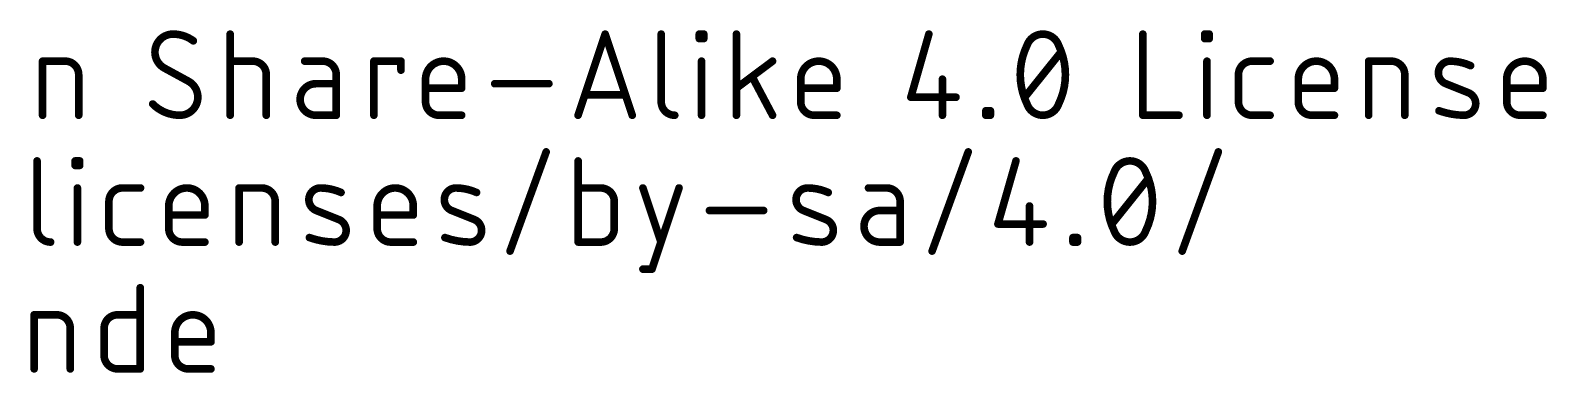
# Model space of a CAD drawing. Extents: x -22.2 to 64.4, y -24.7 to 14.1.
# Drawn here: x 34.06 to 64.39, y -24.13 to -17.27 of the extents above; entities that cross this region are included whole.
import ezdxf

# ---------------------------------------------------------------- set-up
doc = ezdxf.new("R2010")
doc.units = 0
doc.layers.add('51', color=253, linetype='CONTINUOUS')

msp = doc.modelspace()

# ---------------------------------------------------------------- linework, layer by layer
at = {"layer": '51'}
for points, const_width in [([(36.9176, -17.3482, 0.4142), (36.5563, -17.7094)], 0.1524), ([(37.324, -17.4837, 0.1623), (36.9176, -17.3482)], 0.1524), ([(36.9176, -17.3101, 1), (36.9176, -17.3863)], 0.0762), ([(36.9176, -17.3863, 1), (36.9176, -17.3101)], 0.0762), ([(38.0985, -17.3482, 1), (38.0223, -17.3482)], 0.0762), ([(45.5961, -17.3362, 1), (45.5238, -17.3602)], 0.0762), ([(45.5961, -17.3602, 1), (45.5238, -17.3362)], 0.0762), ([(46.7194, -17.3482, 1), (46.6432, -17.3482)], 0.0762), ([(47.4807, -17.3482, 1), (47.4045, -17.3482)], 0.0762), ([(47.4426, -17.3101, 1), (47.4426, -17.3863)], 0.0762), ([(47.571, -17.3482, 1), (47.4948, -17.3482)], 0.0762), ([(47.5329, -17.3863, 1), (47.5329, -17.3101)], 0.0762), ([(48.2236, -17.3482, 1), (48.1474, -17.3482)], 0.0762), ([(52.0713, -17.3587, 1), (51.9981, -17.3377)], 0.0762), ([(54.3134, -17.3482, 0.3205), (53.9973, -17.574)], 0.1524), ([(54.6295, -17.574, 0.3205), (54.3134, -17.3482)], 0.1524), ([(54.3134, -17.3101, 1), (54.3134, -17.3863)], 0.0762), ([(54.3134, -17.3863, 1), (54.3134, -17.3101)], 0.0762), ([(56.3518, -17.3482, 1), (56.2756, -17.3482)], 0.0762), ([(57.5889, -17.3482, 1), (57.5127, -17.3482)], 0.0762), ([(57.5508, -17.3101, 1), (57.5508, -17.3863)], 0.0762), ([(57.6792, -17.3482, 1), (57.603, -17.3482)], 0.0762), ([(57.6411, -17.3863, 1), (57.6411, -17.3101)], 0.0762), ([(37.3011, -17.5141, 1), (37.3468, -17.4532)], 0.0762), ([(47.4426, -17.4004, 1), (47.4426, -17.4766)], 0.0762), ([(47.4045, -17.4385, 1), (47.4807, -17.4385)], 0.0762), ([(47.4948, -17.4385, 1), (47.571, -17.4385)], 0.0762), ([(47.5329, -17.4766, 1), (47.5329, -17.4004)], 0.0762), ([(53.9973, -17.574, 0.1139), (53.8618, -18.161)], 0.1524), ([(53.9613, -17.5616, 1), (54.0333, -17.5863)], 0.0762), ([(54.0316, -17.5907, 1), (53.9631, -17.5573)], 0.0762), ([(54.6637, -17.5573, 1), (54.5952, -17.5907)], 0.0762), ([(54.7649, -18.161, 0.1139), (54.6295, -17.574)], 0.1524), ([(54.5934, -17.5863, 1), (54.6655, -17.5616)], 0.0762), ([(57.5508, -17.4004, 1), (57.5508, -17.4766)], 0.0762), ([(57.5127, -17.4385, 1), (57.5889, -17.4385)], 0.0762), ([(57.603, -17.4385, 1), (57.6792, -17.4385)], 0.0762), ([(57.6411, -17.4766, 1), (57.6411, -17.4004)], 0.0762), ([(34.347, -17.8901, 1), (34.2708, -17.8901)], 0.0762), ([(34.3089, -17.852, 1), (34.3089, -17.9282)], 0.0762), ([(35.0314, -18.161, 0.4142), (34.7605, -17.8901)], 0.1524), ([(34.7605, -17.852, 1), (34.7605, -17.9282)], 0.0762), ([(34.7605, -17.9282, 1), (34.7605, -17.852)], 0.0762), ([(36.5563, -17.7094, 0.2656), (36.737, -18.0255)], 0.1524), ([(36.5944, -17.7094, 1), (36.5182, -17.7094)], 0.0762), ([(36.5182, -17.7094, 1), (36.5944, -17.7094)], 0.0762), ([(38.0604, -17.852, 1), (38.0604, -17.9282)], 0.0762), ([(38.7829, -18.161, 0.4142), (38.512, -17.8901)], 0.1524), ([(38.512, -17.852, 1), (38.512, -17.9282)], 0.0762), ([(38.512, -17.9282, 1), (38.512, -17.852)], 0.0762), ([(39.5502, -17.852, 1), (39.5502, -17.9282)], 0.0762), ([(40.1824, -18.161, 0.4142), (39.9114, -17.8901)], 0.1524), ([(39.9114, -17.852, 1), (39.9114, -17.9282)], 0.0762), ([(39.9114, -17.9282, 1), (39.9114, -17.852)], 0.0762), ([(40.9727, -17.8901, 1), (40.8965, -17.8901)], 0.0762), ([(40.9346, -17.852, 1), (40.9346, -17.9282)], 0.0762), ([(41.5146, -17.8901, 1), (41.4384, -17.8901)], 0.0762), ([(41.4765, -17.9282, 1), (41.4765, -17.852)], 0.0762), ([(42.6907, -18.2513, 1), (41.9682, -18.2513)], 0.1524), ([(47.5259, -17.8901, 1), (47.4497, -17.8901)], 0.0762), ([(48.9308, -17.9205, 1), (48.8851, -17.8596)], 0.0762), ([(50.1937, -18.2513, 1), (49.4712, -18.2513)], 0.1524), ([(54.7044, -17.7332, 1), (54.6449, -17.6856)], 0.0762), ([(57.634, -17.8901, 1), (57.5578, -17.8901)], 0.0762), ([(58.4974, -17.8901, 0.4142), (58.2264, -18.161)], 0.1524), ([(58.4974, -17.852, 1), (58.4974, -17.9282)], 0.0762), ([(58.4974, -17.9282, 1), (58.4974, -17.852)], 0.0762), ([(58.8586, -17.9282, 1), (58.8586, -17.852)], 0.0762), ([(60.1456, -18.2513, 1), (59.4231, -18.2513)], 0.1524), ([(60.868, -17.8901, 1), (60.7918, -17.8901)], 0.0762), ([(60.8299, -17.852, 1), (60.8299, -17.9282)], 0.0762), ([(61.5524, -18.161, 0.4142), (61.2814, -17.8901)], 0.1524), ([(61.2814, -17.852, 1), (61.2814, -17.9282)], 0.0762), ([(61.2814, -17.9282, 1), (61.2814, -17.852)], 0.0762), ([(62.4625, -17.8901, 0.8318), (62.3722, -18.3416)], 0.1524), ([(62.463, -17.852, 1), (62.4619, -17.9282)], 0.0762), ([(62.8689, -17.9804, 0.1026), (62.4625, -17.8901)], 0.1524), ([(62.4619, -17.9282, 1), (62.463, -17.852)], 0.0762), ([(64.3139, -18.2513, 1), (63.5914, -18.2513)], 0.1524), ([(35.0695, -18.161, 1), (34.9933, -18.161)], 0.0762), ([(34.9933, -18.161, 1), (35.0695, -18.161)], 0.0762), ([(36.7552, -17.9921, 1), (36.7187, -18.059)], 0.0762), ([(36.7176, -18.0584, 1), (36.7563, -17.9927)], 0.0762), ([(38.821, -18.161, 1), (38.7448, -18.161)], 0.0762), ([(38.7448, -18.161, 1), (38.821, -18.161)], 0.0762), ([(40.2205, -18.161, 1), (40.1443, -18.161)], 0.0762), ([(40.1443, -18.161, 1), (40.2205, -18.161)], 0.0762), ([(41.4384, -18.0707, 1), (41.5146, -18.0707)], 0.0762), ([(42.0063, -18.2513, 1), (41.9301, -18.2513)], 0.0762), ([(42.7288, -18.2513, 1), (42.6526, -18.2513)], 0.0762), ([(48.5352, -18.1883, 1), (48.4679, -18.224)], 0.0762), ([(49.5093, -18.2513, 1), (49.4331, -18.2513)], 0.0762), ([(50.2318, -18.2513, 1), (50.1556, -18.2513)], 0.0762), ([(52.3437, -18.2513, 1), (52.2675, -18.2513)], 0.0762), ([(53.8618, -18.161, 0.1139), (53.9973, -18.748)], 0.1524), ([(53.8999, -18.161, 1), (53.8237, -18.161)], 0.0762), ([(53.8237, -18.161, 1), (53.8999, -18.161)], 0.0762), ([(54.6295, -18.748, 0.1139), (54.7649, -18.161)], 0.1524), ([(54.803, -18.161, 1), (54.7268, -18.161)], 0.0762), ([(54.7268, -18.161, 1), (54.803, -18.161)], 0.0762), ([(58.2645, -18.161, 1), (58.1883, -18.161)], 0.0762), ([(58.1883, -18.161, 1), (58.2645, -18.161)], 0.0762), ([(59.4612, -18.2513, 1), (59.385, -18.2513)], 0.0762), ([(60.1837, -18.2513, 1), (60.1075, -18.2513)], 0.0762), ([(61.5905, -18.161, 1), (61.5143, -18.161)], 0.0762), ([(61.5143, -18.161, 1), (61.5905, -18.161)], 0.0762), ([(62.8532, -18.0151, 1), (62.8845, -17.9456)], 0.0762), ([(63.6295, -18.2513, 1), (63.5533, -18.2513)], 0.0762), ([(64.352, -18.2513, 1), (64.2758, -18.2513)], 0.0762), ([(37.253, -18.2636, 1), (37.2143, -18.3293)], 0.0762), ([(37.4143, -18.6126, 0.2656), (37.2337, -18.2965)], 0.1524), ([(37.2154, -18.3299, 1), (37.2519, -18.263)], 0.0762), ([(39.776, -18.3416, 1), (39.776, -18.9738)], 0.1524), ([(39.776, -18.3035, 1), (39.776, -18.3797)], 0.0762), ([(39.776, -18.3797, 1), (39.776, -18.3035)], 0.0762), ([(40.1824, -18.3797, 1), (40.1824, -18.3035)], 0.0762), ([(41.9301, -18.2513, 1), (42.0063, -18.2513)], 0.0762), ([(41.9682, -18.3938, 1), (41.9682, -18.47)], 0.0762), ([(42.6526, -18.2513, 1), (42.7288, -18.2513)], 0.0762), ([(42.6526, -18.4319, 1), (42.7288, -18.4319)], 0.0762), ([(42.6907, -18.47, 1), (42.6907, -18.3938)], 0.0762), ([(43.3507, -18.3035, 1), (43.3507, -18.3797)], 0.0762), ([(44.4344, -18.3797, 1), (44.4344, -18.3035)], 0.0762), ([(45.1535, -18.5293, 1), (45.1535, -18.6055)], 0.0762), ([(45.9663, -18.6055, 1), (45.9663, -18.5293)], 0.0762), ([(48.1626, -18.4015, 1), (48.2083, -18.4624)], 0.0762), ([(49.4331, -18.2513, 1), (49.5093, -18.2513)], 0.0762), ([(49.4712, -18.3938, 1), (49.4712, -18.47)], 0.0762), ([(50.1556, -18.2513, 1), (50.2318, -18.2513)], 0.0762), ([(50.1556, -18.4319, 1), (50.2318, -18.4319)], 0.0762), ([(50.1937, -18.47, 1), (50.1937, -18.3938)], 0.0762), ([(59.385, -18.2513, 1), (59.4612, -18.2513)], 0.0762), ([(59.4231, -18.3938, 1), (59.4231, -18.47)], 0.0762), ([(60.1075, -18.2513, 1), (60.1837, -18.2513)], 0.0762), ([(60.1075, -18.4319, 1), (60.1837, -18.4319)], 0.0762), ([(60.1456, -18.47, 1), (60.1456, -18.3938)], 0.0762), ([(62.3863, -18.3063, 1), (62.358, -18.377)], 0.0762), ([(62.358, -18.377, 1), (62.3863, -18.3062)], 0.0762), ([(62.7334, -18.9738, 0.8318), (62.8237, -18.5222)], 0.1524), ([(62.8379, -18.4869, 1), (62.8096, -18.5576)], 0.0762), ([(62.8096, -18.5576, 1), (62.8379, -18.4869)], 0.0762), ([(63.5533, -18.2513, 1), (63.6295, -18.2513)], 0.0762), ([(63.5914, -18.3938, 1), (63.5914, -18.47)], 0.0762), ([(64.2758, -18.2513, 1), (64.352, -18.2513)], 0.0762), ([(64.2758, -18.4319, 1), (64.352, -18.4319)], 0.0762), ([(64.3139, -18.47, 1), (64.3139, -18.3938)], 0.0762), ([(36.5382, -18.7212, 1), (36.4841, -18.7749)], 0.0762), ([(36.5112, -18.748, 0.2), (37.0531, -18.9738)], 0.1524), ([(37.0531, -18.9738, 0.4142), (37.4143, -18.6126)], 0.1524), ([(37.4524, -18.6126, 1), (37.3762, -18.6126)], 0.0762), ([(37.3762, -18.6126, 1), (37.4524, -18.6126)], 0.0762), ([(41.9682, -18.7029, 0.4142), (42.2391, -18.9738)], 0.1524), ([(42.0063, -18.7029, 1), (41.9301, -18.7029)], 0.0762), ([(41.9301, -18.7029, 1), (42.0063, -18.7029)], 0.0762), ([(46.6813, -18.7029, 0.4142), (46.9522, -18.9738)], 0.1524), ([(46.7194, -18.7029, 1), (46.6432, -18.7029)], 0.0762), ([(46.6432, -18.7029, 1), (46.7194, -18.7029)], 0.0762), ([(49.4712, -18.7029, 0.4142), (49.7421, -18.9738)], 0.1524), ([(49.5093, -18.7029, 1), (49.4331, -18.7029)], 0.0762), ([(49.4331, -18.7029, 1), (49.5093, -18.7029)], 0.0762), ([(51.6368, -18.6021, 1), (51.7101, -18.623)], 0.0762), ([(51.6735, -18.5745, 1), (51.6735, -18.6507)], 0.0762), ([(52.5766, -18.6507, 1), (52.5766, -18.5745)], 0.0762), ([(53.9224, -18.5888, 1), (53.9819, -18.6364)], 0.0762), ([(53.9973, -18.748, 0.3205), (54.3134, -18.9738)], 0.1524), ([(54.0333, -18.7357, 1), (53.9613, -18.7604)], 0.0762), ([(53.9631, -18.7647, 1), (54.0316, -18.7313)], 0.0762), ([(54.3134, -18.9738, 0.3205), (54.6295, -18.748)], 0.1524), ([(54.5952, -18.7313, 1), (54.6637, -18.7647)], 0.0762), ([(54.6655, -18.7604, 1), (54.5934, -18.7357)], 0.0762), ([(58.2264, -18.7029, 0.4142), (58.4974, -18.9738)], 0.1524), ([(58.2645, -18.7029, 1), (58.1883, -18.7029)], 0.0762), ([(58.1883, -18.7029, 1), (58.2645, -18.7029)], 0.0762), ([(59.4231, -18.7029, 0.4142), (59.694, -18.9738)], 0.1524), ([(59.4612, -18.7029, 1), (59.385, -18.7029)], 0.0762), ([(59.385, -18.7029, 1), (59.4612, -18.7029)], 0.0762), ([(63.5914, -18.7029, 0.4142), (63.8623, -18.9738)], 0.1524), ([(63.6295, -18.7029, 1), (63.5533, -18.7029)], 0.0762), ([(63.5533, -18.7029, 1), (63.6295, -18.7029)], 0.0762), ([(34.2708, -18.9738, 1), (34.347, -18.9738)], 0.0762), ([(34.9933, -18.9738, 1), (35.0695, -18.9738)], 0.0762), ([(37.0531, -18.9357, 1), (37.0531, -19.0119)], 0.0762), ([(37.0531, -19.0119, 1), (37.0531, -18.9357)], 0.0762), ([(38.0223, -18.9738, 1), (38.0985, -18.9738)], 0.0762), ([(38.7448, -18.9738, 1), (38.821, -18.9738)], 0.0762), ([(39.776, -18.9357, 1), (39.776, -19.0119)], 0.0762), ([(39.776, -19.0119, 1), (39.776, -18.9357)], 0.0762), ([(40.1443, -18.9738, 1), (40.2205, -18.9738)], 0.0762), ([(40.1824, -19.0119, 1), (40.1824, -18.9357)], 0.0762), ([(40.8965, -18.9738, 1), (40.9727, -18.9738)], 0.0762), ([(42.2391, -18.9357, 1), (42.2391, -19.0119)], 0.0762), ([(42.2391, -19.0119, 1), (42.2391, -18.9357)], 0.0762), ([(42.6907, -19.0119, 1), (42.6907, -18.9357)], 0.0762), ([(44.9819, -18.9618, 1), (45.0542, -18.9858)], 0.0762), ([(46.0656, -18.9858, 1), (46.1379, -18.9618)], 0.0762), ([(46.9522, -19.0119, 1), (46.9522, -18.9357)], 0.0762), ([(47.4497, -18.9738, 1), (47.5259, -18.9738)], 0.0762), ([(48.1474, -18.9738, 1), (48.2236, -18.9738)], 0.0762), ([(48.8743, -18.9916, 1), (48.9416, -18.956)], 0.0762), ([(49.7421, -18.9357, 1), (49.7421, -19.0119)], 0.0762), ([(49.7421, -19.0119, 1), (49.7421, -18.9357)], 0.0762), ([(50.1937, -19.0119, 1), (50.1937, -18.9357)], 0.0762), ([(52.2675, -18.9738, 1), (52.3437, -18.9738)], 0.0762), ([(53.2122, -18.8835, 1), (53.136, -18.8835)], 0.0762), ([(53.1741, -18.8454, 1), (53.1741, -18.9216)], 0.0762), ([(53.1741, -18.9357, 1), (53.1741, -19.0119)], 0.0762), ([(53.136, -18.9738, 1), (53.2122, -18.9738)], 0.0762), ([(53.3025, -18.8835, 1), (53.2263, -18.8835)], 0.0762), ([(53.2263, -18.9738, 1), (53.3025, -18.9738)], 0.0762), ([(53.2644, -18.9216, 1), (53.2644, -18.8454)], 0.0762), ([(53.2644, -19.0119, 1), (53.2644, -18.9357)], 0.0762), ([(54.3134, -18.9357, 1), (54.3134, -19.0119)], 0.0762), ([(54.3134, -19.0119, 1), (54.3134, -18.9357)], 0.0762), ([(56.3137, -18.9357, 1), (56.3137, -19.0119)], 0.0762), ([(56.2756, -18.9738, 1), (56.3518, -18.9738)], 0.0762), ([(57.0362, -19.0119, 1), (57.0362, -18.9357)], 0.0762), ([(57.5578, -18.9738, 1), (57.634, -18.9738)], 0.0762), ([(58.4974, -18.9357, 1), (58.4974, -19.0119)], 0.0762), ([(58.4974, -19.0119, 1), (58.4974, -18.9357)], 0.0762), ([(58.8586, -19.0119, 1), (58.8586, -18.9357)], 0.0762), ([(59.694, -18.9357, 1), (59.694, -19.0119)], 0.0762), ([(59.694, -19.0119, 1), (59.694, -18.9357)], 0.0762), ([(60.1456, -19.0119, 1), (60.1456, -18.9357)], 0.0762), ([(60.7918, -18.9738, 1), (60.868, -18.9738)], 0.0762), ([(61.5143, -18.9738, 1), (61.5905, -18.9738)], 0.0762), ([(62.2496, -18.8476, 1), (62.2238, -18.9193)], 0.0762), ([(62.2367, -18.8835, 0.083), (62.7334, -18.9738)], 0.1524), ([(62.7339, -18.9357, 1), (62.7329, -19.0119)], 0.0762), ([(62.7329, -19.0119, 1), (62.7339, -18.9357)], 0.0762), ([(63.8623, -18.9357, 1), (63.8623, -19.0119)], 0.0762), ([(63.8623, -19.0119, 1), (63.8623, -18.9357)], 0.0762), ([(64.3139, -19.0119, 1), (64.3139, -18.9357)], 0.0762), ([(44.4163, -19.7206, 1), (44.3447, -19.6946)], 0.0762), ([(52.8572, -19.7206, 1), (52.7856, -19.6946)], 0.0762), ([(57.8592, -19.7206, 1), (57.7875, -19.6946)], 0.0762), ([(34.2369, -19.8882, 1), (34.1607, -19.8882)], 0.0762), ([(34.9982, -19.8882, 1), (34.922, -19.8882)], 0.0762), ([(34.9601, -19.8501, 1), (34.9601, -19.9263)], 0.0762), ([(34.9601, -19.9404, 1), (34.9601, -20.0166)], 0.0762), ([(34.922, -19.9785, 1), (34.9982, -19.9785)], 0.0762), ([(35.0885, -19.8882, 1), (35.0123, -19.8882)], 0.0762), ([(35.0123, -19.9785, 1), (35.0885, -19.9785)], 0.0762), ([(35.0504, -19.9263, 1), (35.0504, -19.8501)], 0.0762), ([(35.0504, -20.0166, 1), (35.0504, -19.9404)], 0.0762), ([(45.0582, -19.8882, 1), (44.982, -19.8882)], 0.0762), ([(53.8133, -19.8987, 1), (53.74, -19.8777)], 0.0762), ([(56.0553, -19.8882, 0.3205), (55.7392, -20.114)], 0.1524), ([(56.3714, -20.114, 0.3205), (56.0553, -19.8882)], 0.1524), ([(56.0553, -19.8501, 1), (56.0553, -19.9263)], 0.0762), ([(56.0553, -19.9263, 1), (56.0553, -19.8501)], 0.0762), ([(55.7392, -20.114, 0.1139), (55.6037, -20.701)], 0.1524), ([(55.7032, -20.1016, 1), (55.7753, -20.1263)], 0.0762), ([(55.7735, -20.1307, 1), (55.705, -20.0973)], 0.0762), ([(56.4056, -20.0973, 1), (56.3371, -20.1307)], 0.0762), ([(56.5069, -20.701, 0.1139), (56.3714, -20.114)], 0.1524), ([(56.3353, -20.1263, 1), (56.4074, -20.1016)], 0.0762), ([(56.4463, -20.2732, 1), (56.3868, -20.2256)], 0.0762), ([(35.0434, -20.4301, 1), (34.9672, -20.4301)], 0.0762), ([(35.9067, -20.4301, 0.4142), (35.6358, -20.701)], 0.1524), ([(35.9067, -20.392, 1), (35.9067, -20.4682)], 0.0762), ([(35.9067, -20.4682, 1), (35.9067, -20.392)], 0.0762), ([(36.2679, -20.4682, 1), (36.2679, -20.392)], 0.0762), ([(37.5549, -20.7913, 1), (36.8324, -20.7913)], 0.1524), ([(38.2773, -20.4301, 1), (38.2011, -20.4301)], 0.0762), ([(38.2392, -20.392, 1), (38.2392, -20.4682)], 0.0762), ([(38.9617, -20.701, 0.4142), (38.6908, -20.4301)], 0.1524), ([(38.6908, -20.392, 1), (38.6908, -20.4682)], 0.0762), ([(38.6908, -20.4682, 1), (38.6908, -20.392)], 0.0762), ([(39.8718, -20.4301, 0.8318), (39.7815, -20.8816)], 0.1524), ([(39.8723, -20.392, 1), (39.8712, -20.4682)], 0.0762), ([(40.2782, -20.5204, 0.1026), (39.8718, -20.4301)], 0.1524), ([(39.8712, -20.4682, 1), (39.8723, -20.392)], 0.0762), ([(40.2626, -20.5551, 1), (40.2938, -20.4856)], 0.0762), ([(41.7232, -20.7913, 1), (41.0007, -20.7913)], 0.1524), ([(42.5812, -20.4301, 0.8318), (42.4909, -20.8816)], 0.1524), ([(42.9876, -20.5204, 0.1026), (42.5812, -20.4301)], 0.1524), ([(42.5818, -20.392, 1), (42.5807, -20.4682)], 0.0762), ([(42.5807, -20.4682, 1), (42.5818, -20.392)], 0.0762), ([(42.972, -20.5551, 1), (43.0032, -20.4856)], 0.0762), ([(45.0201, -20.392, 1), (45.0201, -20.4682)], 0.0762), ([(45.7426, -20.701, 0.4142), (45.4716, -20.4301)], 0.1524), ([(45.4716, -20.392, 1), (45.4716, -20.4682)], 0.0762), ([(45.4716, -20.4682, 1), (45.4716, -20.392)], 0.0762), ([(46.3515, -20.418, 1), (46.2792, -20.4421)], 0.0762), ([(47.074, -20.4421, 1), (47.0017, -20.418)], 0.0762), ([(49.6152, -20.4301, 0.8318), (49.5249, -20.8816)], 0.1524), ([(50.0216, -20.5204, 0.1026), (49.6152, -20.4301)], 0.1524), ([(49.6158, -20.392, 1), (49.6147, -20.4682)], 0.0762), ([(49.6147, -20.4682, 1), (49.6158, -20.392)], 0.0762), ([(50.006, -20.5551, 1), (50.0373, -20.4856)], 0.0762), ([(50.8272, -20.392, 1), (50.8272, -20.4682)], 0.0762), ([(51.4593, -20.701, 0.4142), (51.1884, -20.4301)], 0.1524), ([(51.1884, -20.392, 1), (51.1884, -20.4682)], 0.0762), ([(51.1884, -20.4682, 1), (51.1884, -20.392)], 0.0762), ([(35.6739, -20.701, 1), (35.5977, -20.701)], 0.0762), ([(35.5977, -20.701, 1), (35.6739, -20.701)], 0.0762), ([(36.8705, -20.7913, 1), (36.7943, -20.7913)], 0.0762), ([(36.7943, -20.7913, 1), (36.8705, -20.7913)], 0.0762), ([(36.8324, -20.9338, 1), (36.8324, -21.01)], 0.0762), ([(37.593, -20.7913, 1), (37.5168, -20.7913)], 0.0762), ([(37.5168, -20.7913, 1), (37.593, -20.7913)], 0.0762), ([(37.5549, -21.01, 1), (37.5549, -20.9338)], 0.0762), ([(38.9998, -20.701, 1), (38.9236, -20.701)], 0.0762), ([(38.9236, -20.701, 1), (38.9998, -20.701)], 0.0762), ([(39.7956, -20.8463, 1), (39.7673, -20.917)], 0.0762), ([(39.7673, -20.917, 1), (39.7956, -20.8462)], 0.0762), ([(41.0388, -20.7913, 1), (40.9626, -20.7913)], 0.0762), ([(40.9626, -20.7913, 1), (41.0388, -20.7913)], 0.0762), ([(41.0007, -20.9338, 1), (41.0007, -21.01)], 0.0762), ([(41.7613, -20.7913, 1), (41.6851, -20.7913)], 0.0762), ([(41.6851, -20.7913, 1), (41.7613, -20.7913)], 0.0762), ([(41.7232, -21.01, 1), (41.7232, -20.9338)], 0.0762), ([(42.505, -20.8463, 1), (42.4767, -20.917)], 0.0762), ([(42.4767, -20.917, 1), (42.505, -20.8462)], 0.0762), ([(45.7807, -20.701, 1), (45.7045, -20.701)], 0.0762), ([(45.7045, -20.701, 1), (45.7807, -20.701)], 0.0762), ([(47.6457, -20.8435, 1), (47.6457, -20.9197)], 0.0762), ([(48.7295, -20.9197, 1), (48.7295, -20.8435)], 0.0762), ([(49.5391, -20.8463, 1), (49.5108, -20.917)], 0.0762), ([(49.5108, -20.917, 1), (49.5391, -20.8462)], 0.0762), ([(51.0529, -20.8816, 1), (51.0529, -21.5138)], 0.1524), ([(51.0529, -20.8435, 1), (51.0529, -20.9197)], 0.0762), ([(51.0529, -20.9197, 1), (51.0529, -20.8435)], 0.0762), ([(51.4974, -20.701, 1), (51.4212, -20.701)], 0.0762), ([(51.4212, -20.701, 1), (51.4974, -20.701)], 0.0762), ([(51.4593, -20.9197, 1), (51.4593, -20.8435)], 0.0762), ([(54.0857, -20.7913, 1), (54.0095, -20.7913)], 0.0762), ([(55.6037, -20.701, 0.1139), (55.7392, -21.288)], 0.1524), ([(55.6418, -20.701, 1), (55.5656, -20.701)], 0.0762), ([(55.5656, -20.701, 1), (55.6418, -20.701)], 0.0762), ([(56.3714, -21.288, 0.1139), (56.5069, -20.701)], 0.1524), ([(56.545, -20.701, 1), (56.4688, -20.701)], 0.0762), ([(56.4688, -20.701, 1), (56.545, -20.701)], 0.0762), ([(34.1988, -21.2429, 0.4142), (34.4697, -21.5138)], 0.1524), ([(34.2369, -21.2429, 1), (34.1607, -21.2429)], 0.0762), ([(34.1607, -21.2429, 1), (34.2369, -21.2429)], 0.0762), ([(35.6358, -21.2429, 0.4142), (35.9067, -21.5138)], 0.1524), ([(35.6739, -21.2429, 1), (35.5977, -21.2429)], 0.0762), ([(35.5977, -21.2429, 1), (35.6739, -21.2429)], 0.0762), ([(36.8324, -21.2429, 0.4142), (37.1033, -21.5138)], 0.1524), ([(36.8705, -21.2429, 1), (36.7943, -21.2429)], 0.0762), ([(36.7943, -21.2429, 1), (36.8705, -21.2429)], 0.0762), ([(37.5168, -20.9719, 1), (37.593, -20.9719)], 0.0762), ([(40.1427, -21.5138, 0.8318), (40.233, -21.0622)], 0.1524), ([(40.2472, -21.0269, 1), (40.2189, -21.0976)], 0.0762), ([(40.2189, -21.0976, 1), (40.2472, -21.0269)], 0.0762), ([(41.0007, -21.2429, 0.4142), (41.2717, -21.5138)], 0.1524), ([(41.0388, -21.2429, 1), (40.9626, -21.2429)], 0.0762), ([(40.9626, -21.2429, 1), (41.0388, -21.2429)], 0.0762), ([(41.6851, -20.9719, 1), (41.7613, -20.9719)], 0.0762), ([(42.8521, -21.5138, 0.8318), (42.9425, -21.0622)], 0.1524), ([(42.9566, -21.0269, 1), (42.9283, -21.0976)], 0.0762), ([(42.9283, -21.0976, 1), (42.9566, -21.0269)], 0.0762), ([(45.4716, -21.5138, 0.4142), (45.7426, -21.2429)], 0.1524), ([(45.7806, -21.2429, 1), (45.7045, -21.2429)], 0.0762), ([(45.7045, -21.2429, 1), (45.7807, -21.2429)], 0.0762), ([(49.8862, -21.5138, 0.8318), (49.9765, -21.0622)], 0.1524), ([(49.9906, -21.0269, 1), (49.9623, -21.0976)], 0.0762), ([(49.9623, -21.0976, 1), (49.9906, -21.0269)], 0.0762), ([(53.3787, -21.1421, 1), (53.452, -21.163)], 0.0762), ([(53.4154, -21.1145, 1), (53.4154, -21.1907)], 0.0762), ([(54.3185, -21.1907, 1), (54.3185, -21.1145)], 0.0762), ([(55.6643, -21.1288, 1), (55.7238, -21.1764)], 0.0762), ([(55.7392, -21.288, 0.3205), (56.0553, -21.5138)], 0.1524), ([(55.7753, -21.2757, 1), (55.7032, -21.3004)], 0.0762), ([(56.0553, -21.5138, 0.3205), (56.3714, -21.288)], 0.1524), ([(56.4074, -21.3004, 1), (56.3354, -21.2757)], 0.0762), ([(34.4697, -21.5519, 1), (34.4697, -21.4757)], 0.0762), ([(34.9672, -21.5138, 1), (35.0434, -21.5138)], 0.0762), ([(35.9067, -21.4757, 1), (35.9067, -21.5519)], 0.0762), ([(35.9067, -21.5519, 1), (35.9067, -21.4757)], 0.0762), ([(36.2679, -21.5519, 1), (36.2679, -21.4757)], 0.0762), ([(37.1033, -21.4757, 1), (37.1033, -21.5519)], 0.0762), ([(37.1033, -21.5519, 1), (37.1033, -21.4757)], 0.0762), ([(37.5549, -21.5519, 1), (37.5549, -21.4757)], 0.0762), ([(38.2011, -21.5138, 1), (38.2773, -21.5138)], 0.0762), ([(38.9236, -21.5138, 1), (38.9998, -21.5138)], 0.0762), ([(39.6589, -21.3876, 1), (39.6331, -21.4593)], 0.0762), ([(39.646, -21.4235, 0.083), (40.1427, -21.5138)], 0.1524), ([(40.1433, -21.4757, 1), (40.1422, -21.5519)], 0.0762), ([(40.1422, -21.5519, 1), (40.1433, -21.4757)], 0.0762), ([(41.2717, -21.4757, 1), (41.2717, -21.5519)], 0.0762), ([(41.2717, -21.5519, 1), (41.2717, -21.4757)], 0.0762), ([(41.7232, -21.5519, 1), (41.7232, -21.4757)], 0.0762), ([(42.3683, -21.3876, 1), (42.3425, -21.4593)], 0.0762), ([(42.3554, -21.4235, 0.083), (42.8521, -21.5138)], 0.1524), ([(42.8527, -21.4757, 1), (42.8516, -21.5519)], 0.0762), ([(42.8516, -21.5519, 1), (42.8527, -21.4757)], 0.0762), ([(45.0201, -21.4757, 1), (45.0201, -21.5519)], 0.0762), ([(44.982, -21.5138, 1), (45.0582, -21.5138)], 0.0762), ([(45.4716, -21.4757, 1), (45.4716, -21.5519)], 0.0762), ([(45.4716, -21.5519, 1), (45.4716, -21.4757)], 0.0762), ([(46.6404, -21.5258, 1), (46.7127, -21.5018)], 0.0762), ([(49.4024, -21.3876, 1), (49.3766, -21.4593)], 0.0762), ([(49.3895, -21.4235, 0.083), (49.8862, -21.5138)], 0.1524), ([(49.8867, -21.4757, 1), (49.8856, -21.5519)], 0.0762), ([(49.8856, -21.5519, 1), (49.8867, -21.4757)], 0.0762), ([(51.0529, -21.4757, 1), (51.0529, -21.5519)], 0.0762), ([(51.0529, -21.5519, 1), (51.0529, -21.4757)], 0.0762), ([(51.4212, -21.5138, 1), (51.4974, -21.5138)], 0.0762), ([(51.4593, -21.5519, 1), (51.4593, -21.4757)], 0.0762), ([(54.0095, -21.5138, 1), (54.0857, -21.5138)], 0.0762), ([(54.9541, -21.4235, 1), (54.8779, -21.4235)], 0.0762), ([(54.916, -21.3854, 1), (54.916, -21.4616)], 0.0762), ([(54.916, -21.4757, 1), (54.916, -21.5519)], 0.0762), ([(54.8779, -21.5138, 1), (54.9541, -21.5138)], 0.0762), ([(55.0444, -21.4235, 1), (54.9682, -21.4235)], 0.0762), ([(54.9682, -21.5138, 1), (55.0444, -21.5138)], 0.0762), ([(55.0063, -21.4616, 1), (55.0063, -21.3854)], 0.0762), ([(55.0063, -21.5519, 1), (55.0063, -21.4757)], 0.0762), ([(55.705, -21.3047, 1), (55.7735, -21.2713)], 0.0762), ([(56.0553, -21.4757, 1), (56.0553, -21.5519)], 0.0762), ([(56.0553, -21.5519, 1), (56.0553, -21.4757)], 0.0762), ([(56.3371, -21.2713, 1), (56.4056, -21.3047)], 0.0762), ([(43.6222, -21.6814, 1), (43.6938, -21.7074)], 0.0762), ([(52.0631, -21.6814, 1), (52.1347, -21.7074)], 0.0762), ([(57.0651, -21.6814, 1), (57.1367, -21.7074)], 0.0762), ([(46.3153, -22.0176, 1), (46.3153, -22.0938)], 0.0762), ([(46.4598, -22.0436, 1), (46.5321, -22.0677)], 0.0762), ([(46.496, -22.0938, 1), (46.496, -22.0176)], 0.0762), ([(36.3001, -22.4282, 1), (36.2239, -22.4282)], 0.0762), ([(34.1781, -22.9701, 1), (34.1019, -22.9701)], 0.0762), ([(34.14, -22.932, 1), (34.14, -23.0082)], 0.0762), ([(34.8625, -23.241, 0.4142), (34.5916, -22.9701)], 0.1524), ([(34.5916, -22.932, 1), (34.5916, -23.0082)], 0.0762), ([(34.5916, -23.0082, 1), (34.5916, -22.932)], 0.0762), ([(35.8104, -22.9701, 0.4142), (35.5395, -23.241)], 0.1524), ([(35.8104, -22.932, 1), (35.8104, -23.0082)], 0.0762), ([(35.8104, -23.0082, 1), (35.8104, -22.932)], 0.0762), ([(36.262, -23.0082, 1), (36.262, -22.932)], 0.0762), ([(37.6761, -23.3313, 1), (36.9537, -23.3313)], 0.1524), ([(34.9006, -23.241, 1), (34.8244, -23.241)], 0.0762), ([(34.8244, -23.241, 1), (34.9006, -23.241)], 0.0762), ([(35.5776, -23.241, 1), (35.5014, -23.241)], 0.0762), ([(35.5014, -23.241, 1), (35.5776, -23.241)], 0.0762), ([(36.9918, -23.3313, 1), (36.9156, -23.3313)], 0.0762), ([(36.9156, -23.3313, 1), (36.9918, -23.3313)], 0.0762), ([(37.7142, -23.3313, 1), (37.638, -23.3313)], 0.0762), ([(37.638, -23.3313, 1), (37.7142, -23.3313)], 0.0762), ([(36.9537, -23.4738, 1), (36.9537, -23.55)], 0.0762), ([(37.638, -23.5119, 1), (37.7142, -23.5119)], 0.0762), ([(37.6761, -23.55, 1), (37.6761, -23.4738)], 0.0762), ([(35.5395, -23.7829, 0.4142), (35.8104, -24.0538)], 0.1524), ([(35.5776, -23.7829, 1), (35.5014, -23.7829)], 0.0762), ([(35.5014, -23.7829, 1), (35.5776, -23.7829)], 0.0762), ([(36.9537, -23.7829, 0.4142), (37.2246, -24.0538)], 0.1524), ([(36.9918, -23.7829, 1), (36.9156, -23.7829)], 0.0762), ([(36.9156, -23.7829, 1), (36.9918, -23.7829)], 0.0762), ([(34.1019, -24.0538, 1), (34.1781, -24.0538)], 0.0762), ([(34.8244, -24.0538, 1), (34.9006, -24.0538)], 0.0762), ([(35.8104, -24.0157, 1), (35.8104, -24.0919)], 0.0762), ([(35.8104, -24.0919, 1), (35.8104, -24.0157)], 0.0762), ([(36.2239, -24.0538, 1), (36.3001, -24.0538)], 0.0762), ([(36.262, -24.0919, 1), (36.262, -24.0157)], 0.0762), ([(37.2246, -24.0157, 1), (37.2246, -24.0919)], 0.0762), ([(37.2246, -24.0919, 1), (37.2246, -24.0157)], 0.0762), ([(37.6761, -24.0919, 1), (37.6761, -24.0157)], 0.0762)]:
    msp.add_lwpolyline(points, format="xyb", dxfattribs=dict(at, const_width=const_width))
at = {"layer": '51', "const_width": 0.1524}
for points in [[(38.0604, -18.9738), (38.0604, -17.3482)], [(45.018, -18.9738), (45.5599, -17.3482)], [(45.5599, -17.3482), (46.1018, -18.9738)], [(46.6813, -17.3482), (46.6813, -18.7029)], [(47.4426, -17.4385), (47.4426, -17.3482)], [(47.4426, -17.3482), (47.5329, -17.3482)], [(47.5329, -17.3482), (47.5329, -17.4385)], [(48.1855, -18.9738), (48.1855, -17.3482)], [(52.0347, -17.3482), (51.6735, -18.6126)], [(56.3137, -17.3482), (56.3137, -18.9738)], [(57.5508, -17.4385), (57.5508, -17.3482)], [(57.5508, -17.3482), (57.6411, -17.3482)], [(57.6411, -17.3482), (57.6411, -17.4385)], [(47.5329, -17.4385), (47.4426, -17.4385)], [(57.6411, -17.4385), (57.5508, -17.4385)], [(34.3089, -18.9738), (34.3089, -17.8901)], [(34.3089, -17.8901), (34.7605, -17.8901)], [(38.0604, -17.8901), (38.512, -17.8901)], [(39.9114, -17.8901), (39.5502, -17.8901)], [(40.9346, -18.9738), (40.9346, -17.8901)], [(40.9346, -17.8901), (41.4765, -17.8901)], [(41.4765, -17.8901), (41.4765, -18.0707)], [(47.4878, -18.9738), (47.4878, -17.8901)], [(48.908, -17.8901), (48.1855, -18.4319)], [(53.9521, -18.6126), (54.6746, -17.7094)], [(57.5959, -18.9738), (57.5959, -17.8901)], [(58.4974, -17.8901), (58.8586, -17.8901)], [(60.8299, -18.9738), (60.8299, -17.8901)], [(60.8299, -17.8901), (61.2814, -17.8901)], [(35.0314, -18.161), (35.0314, -18.9738)], [(37.2337, -18.2965), (36.737, -18.0255)], [(38.7829, -18.161), (38.7829, -18.9738)], [(40.1824, -18.9738), (40.1824, -18.161)], [(41.9682, -18.7029), (41.9682, -18.2513)], [(42.6907, -18.2513), (42.6907, -18.4319)], [(48.908, -18.9738), (48.5016, -18.2062)], [(49.4712, -18.7029), (49.4712, -18.2513)], [(50.1937, -18.2513), (50.1937, -18.4319)], [(52.3056, -18.2513), (52.3056, -18.9738)], [(58.2264, -18.7029), (58.2264, -18.161)], [(59.4231, -18.7029), (59.4231, -18.2513)], [(60.1456, -18.2513), (60.1456, -18.4319)], [(61.5524, -18.161), (61.5524, -18.9738)], [(63.5914, -18.7029), (63.5914, -18.2513)], [(64.3139, -18.2513), (64.3139, -18.4319)], [(40.1824, -18.3416), (39.776, -18.3416)], [(42.6907, -18.4319), (41.9682, -18.4319)], [(43.3507, -18.3416), (44.4344, -18.3416)], [(45.9663, -18.5674), (45.1535, -18.5674)], [(50.1937, -18.4319), (49.4712, -18.4319)], [(60.1456, -18.4319), (59.4231, -18.4319)], [(62.8237, -18.5222), (62.3722, -18.3416)], [(64.3139, -18.4319), (63.5914, -18.4319)], [(51.6735, -18.6126), (52.5766, -18.6126)], [(39.776, -18.9738), (40.1824, -18.9738)], [(42.6907, -18.9738), (42.2391, -18.9738)], [(50.1937, -18.9738), (49.7421, -18.9738)], [(53.1741, -18.9738), (53.1741, -18.8835)], [(53.1741, -18.8835), (53.2644, -18.8835)], [(53.2644, -18.9738), (53.1741, -18.9738)], [(53.2644, -18.8835), (53.2644, -18.9738)], [(56.3137, -18.9738), (57.0362, -18.9738)], [(58.8586, -18.9738), (58.4974, -18.9738)], [(60.1456, -18.9738), (59.694, -18.9738)], [(64.3139, -18.9738), (63.8623, -18.9738)], [(43.658, -21.6944), (44.3805, -19.7076)], [(52.0989, -21.6944), (52.8214, -19.7076)], [(57.1009, -21.6944), (57.8234, -19.7076)], [(34.1988, -19.8882), (34.1988, -21.2429)], [(34.9601, -19.9785), (34.9601, -19.8882)], [(34.9601, -19.8882), (35.0504, -19.8882)], [(35.0504, -19.9785), (34.9601, -19.9785)], [(35.0504, -19.8882), (35.0504, -19.9785)], [(45.0201, -19.8882), (45.0201, -21.5138)], [(53.7766, -19.8882), (53.4154, -21.1526)], [(55.6941, -21.1526), (56.4165, -20.2494)], [(35.0053, -21.5138), (35.0053, -20.4301)], [(35.9067, -20.4301), (36.2679, -20.4301)], [(38.2392, -21.5138), (38.2392, -20.4301)], [(38.2392, -20.4301), (38.6908, -20.4301)], [(45.4716, -20.4301), (45.0201, -20.4301)], [(46.3153, -20.4301), (46.6766, -21.5138)], [(46.496, -22.0557), (47.0378, -20.4301)], [(51.1884, -20.4301), (50.8272, -20.4301)], [(35.6358, -21.2429), (35.6358, -20.701)], [(36.8324, -21.2429), (36.8324, -20.7913)], [(37.5549, -20.9719), (36.8324, -20.9719)], [(37.5549, -20.7913), (37.5549, -20.9719)], [(38.9617, -20.701), (38.9617, -21.5138)], [(40.233, -21.0622), (39.7815, -20.8816)], [(41.0007, -21.2429), (41.0007, -20.7913)], [(41.7232, -20.9719), (41.0007, -20.9719)], [(41.7232, -20.7913), (41.7232, -20.9719)], [(42.9425, -21.0622), (42.4909, -20.8816)], [(45.7426, -21.2429), (45.7426, -20.701)], [(47.6457, -20.8816), (48.7295, -20.8816)], [(49.9765, -21.0622), (49.5249, -20.8816)], [(51.4593, -20.8816), (51.0529, -20.8816)], [(51.4593, -21.5138), (51.4593, -20.701)], [(54.0476, -20.7913), (54.0476, -21.5138)], [(53.4154, -21.1526), (54.3185, -21.1526)], [(36.2679, -21.5138), (35.9067, -21.5138)], [(37.5549, -21.5138), (37.1033, -21.5138)], [(41.7232, -21.5138), (41.2717, -21.5138)], [(45.0201, -21.5138), (45.4716, -21.5138)], [(51.0529, -21.5138), (51.4593, -21.5138)], [(54.916, -21.5138), (54.916, -21.4235)], [(54.916, -21.4235), (55.0063, -21.4235)], [(55.0063, -21.5138), (54.916, -21.5138)], [(55.0063, -21.4235), (55.0063, -21.5138)], [(46.3153, -22.0557), (46.496, -22.0557)], [(36.262, -22.4282), (36.262, -24.0538)], [(34.14, -24.0538), (34.14, -22.9701)], [(34.14, -22.9701), (34.5916, -22.9701)], [(35.8104, -22.9701), (36.262, -22.9701)], [(34.8625, -23.241), (34.8625, -24.0538)], [(35.5395, -23.7829), (35.5395, -23.241)], [(36.9537, -23.7829), (36.9537, -23.3313)], [(37.6761, -23.3313), (37.6761, -23.5119)], [(37.6761, -23.5119), (36.9537, -23.5119)], [(36.262, -24.0538), (35.8104, -24.0538)], [(37.6761, -24.0538), (37.2246, -24.0538)]]:
    msp.add_lwpolyline(points, dxfattribs=at)

doc.saveas('drawing.dxf')
